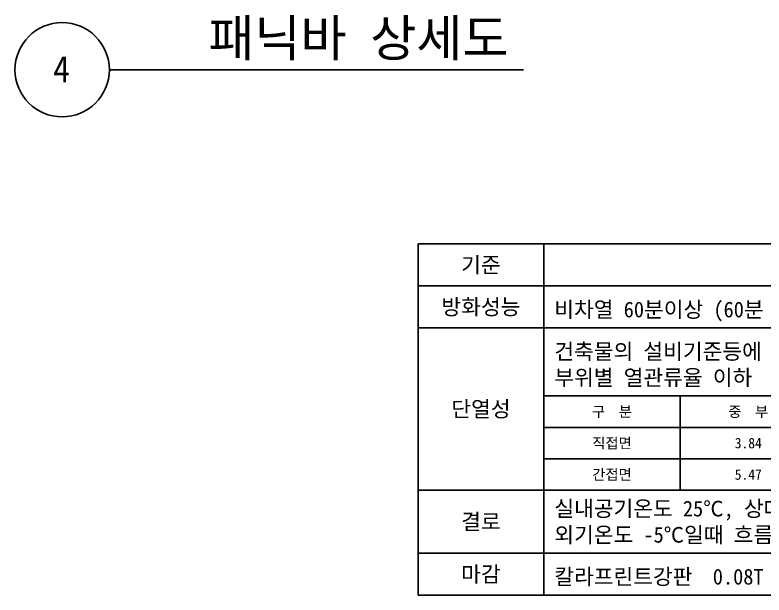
# Model space of a CAD drawing. Header units: millimetres. Extents: x 93288 to 97088, y 35747 to 38508.
# Drawn here: x 95592 to 96306, y 35787 to 36341 of the extents above; entities that cross this region are included whole.
import ezdxf
from ezdxf.enums import TextEntityAlignment as Align

# ---------------------------------------------------------------- set-up
doc = ezdxf.new("R2010")
doc.units = ezdxf.units.MM
for name, color, linetype, lineweight in [('A-MKXS-TEXT1', 3, 'Continuous', 25), ('A-XXXX-SYMB', 7, 'Continuous', 25), ('A-XXXX-TXT1', 3, 'Continuous', 25)]:
    doc.layers.add(name, color=color, linetype=linetype, lineweight=lineweight)
doc.styles.add('돋움체', font='')
doc.styles.get('돋움체').set_extended_font_data('DotumChe')

msp = doc.modelspace()

# ---------------------------------------------------------------- linework, layer by layer
for points in [[(95975.92, 36122.47), (96741.92, 36122.47)], [(95975.92, 36122.47), (95975.92, 35787.47)], [(96095.92, 36122.47), (96095.92, 35787.47)], [(95975.92, 36082.47), (96741.92, 36082.47)], [(95975.92, 36042.47), (96741.92, 36042.47)], [(96095.92, 35977.47), (96615.92, 35977.47)], [(96225.92, 35977.47), (96225.92, 35887.47)], [(96095.92, 35947.47), (96615.92, 35947.47)], [(96095.92, 35917.47), (96615.92, 35917.47)], [(95975.92, 35887.47), (96615.92, 35887.47)], [(95975.92, 35827.47), (96615.92, 35827.47)], [(95975.92, 35787.47), (96741.92, 35787.47)]]:
    msp.add_lwpolyline(points)
at = {"layer": 'A-XXXX-SYMB'}
msp.add_line((95681.51, 36288.79), (96076.44, 36288.79), dxfattribs=at)
msp.add_circle((95636.51, 36288.79), 45, dxfattribs=at)

# ---------------------------------------------------------------- texts
at = {"layer": 'A-MKXS-TEXT1', "style": '돋움체'}
for s, height, p in [('기준', 15, (96035.92, 36102.47)), ('방화성능', 15, (96035.92, 36062.47)), ('단열성', 15, (96035.92, 35964.97)), ('구  분', 10, (96160.92, 35962.47)), ('직접면', 10, (96160.92, 35932.47)), ('간접면', 10, (96160.92, 35902.47)), ('결로', 15, (96035.92, 35857.47)), ('마감', 15, (96035.92, 35807.47))]:
    msp.add_text(s, height=height, dxfattribs=at).set_placement(p, align=Align.MIDDLE_CENTER)
for s, p in [('비차열 60분이상 (60분 방화문)', (96105.92, 36052.47)), ('건축물의 설비기준등에 관한 규칙 <별표4>에 의한', (96105.92, 36012.47)), ('부위별 열관류율 이하', (96105.92, 35987.47)), ('실내공기온도 25℃, 상대습도 55%%%에서 ', (96105.92, 35862.47)), ('외기온도 -5℃일때 흐름이 발생하지 않을것 ', (96105.92, 35837.47)), ('칼라프린트강판  0.08T ', (96105.92, 35797.47))]:
    msp.add_text(s, height=15, dxfattribs=at).set_placement(p)
at = {"layer": 'A-MKXS-TEXT1', "color": 2, "style": '돋움체'}
for s, p in [('중  부', (96290.92, 35962.47)), ('3.84', (96290.92, 35932.47)), ('5.47', (96290.92, 35902.47))]:
    msp.add_text(s, height=10, dxfattribs=at).set_placement(p, align=Align.MIDDLE_CENTER)
at = {"layer": 'A-XXXX-TXT1', "style": '돋움체'}
msp.add_text('패닉바 상세도', height=35, dxfattribs=at).set_placement((96062.15, 36291.05), align=Align.BOTTOM_RIGHT)
msp.add_text('4', height=25, dxfattribs=at).set_placement((95635.93, 36289.32), align=Align.MIDDLE)

doc.saveas('drawing.dxf')
